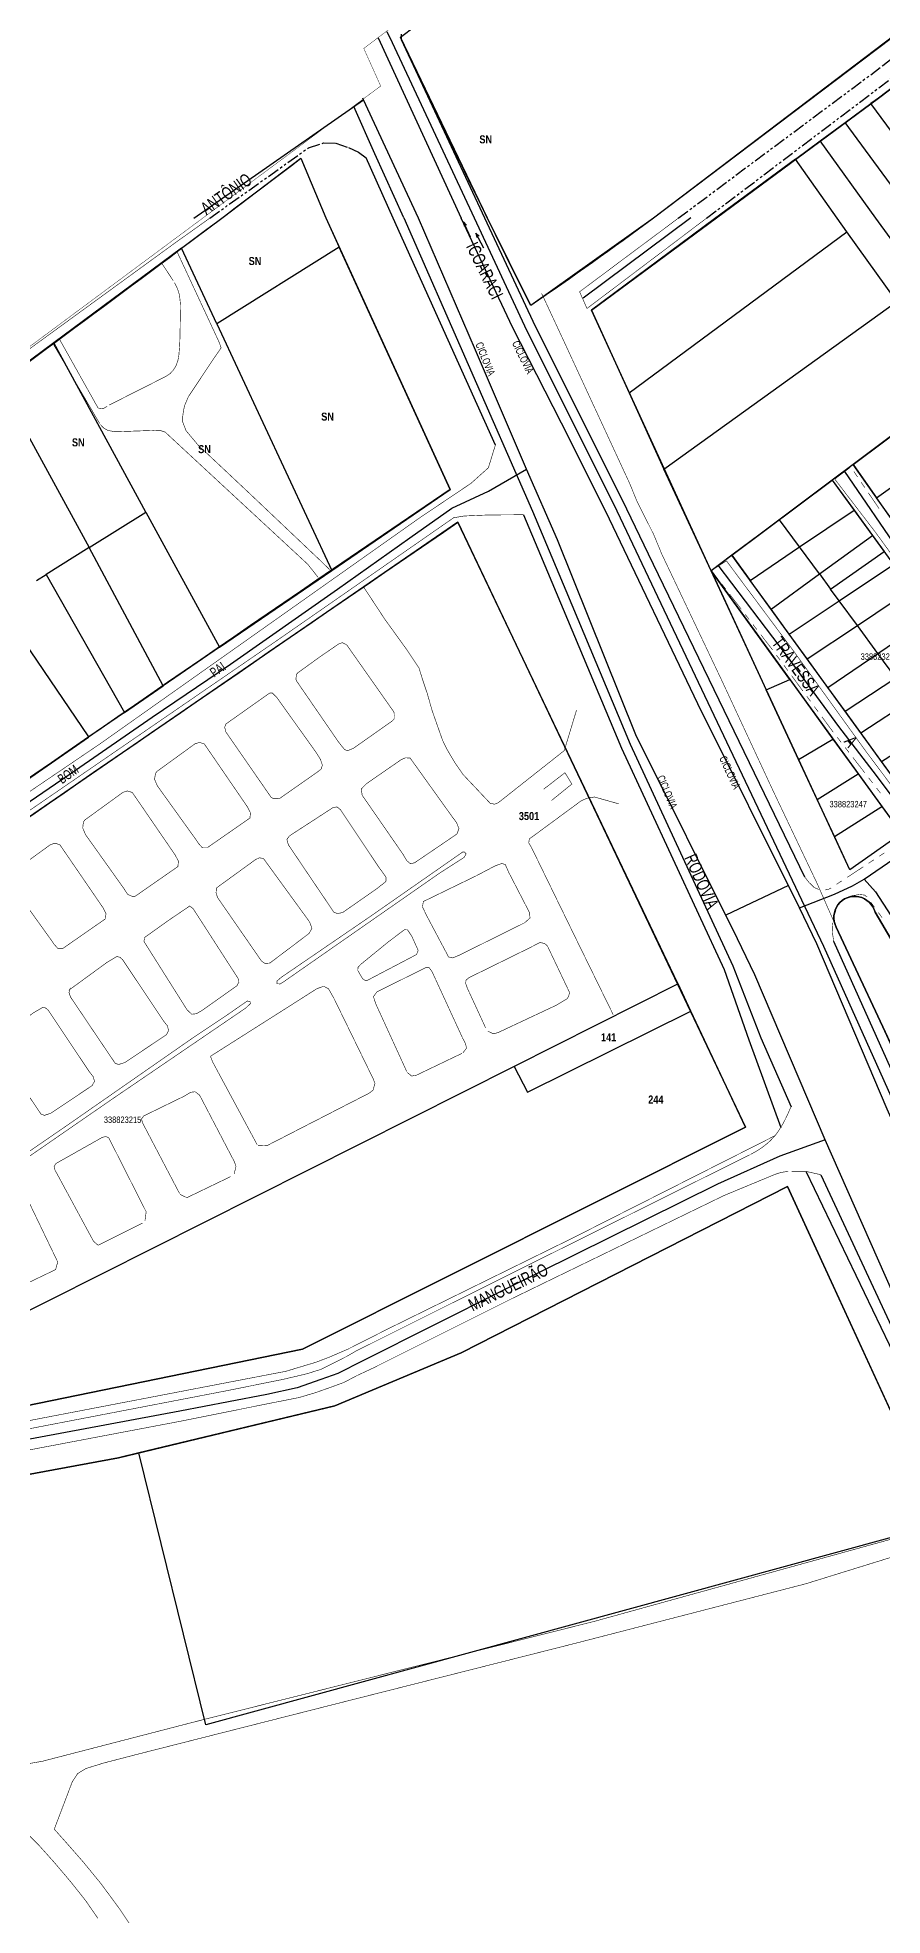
# Model space of a CAD drawing. Extents: x 204256 to 207861, y 4845615 to 4848347.
# Drawn here: x 206418 to 206682, y 4847430 to 4848017 of the extents above; entities that cross this region are included whole.
import ezdxf
from ezdxf.enums import TextEntityAlignment as Align

# ---------------------------------------------------------------- set-up
doc = ezdxf.new("R2010")
doc.units = 0
doc.header["$LTSCALE"] = 1.5
doc.header["$MEASUREMENT"] = 0
for name, pattern in [('PHANTOMX2', [5, 2.5, -0.5, 0.5, -0.5, 0.5, -0.5]), ('TRACO_05', [11, 7, -1, 0.5, -1, 0.5, -1]), ('TRACO_25', [8, 3, -1, 1, -1, 1, -1])]:
    doc.linetypes.add(name, pattern=pattern)
for name, color, linetype in [('CD-MALHA-LOTES', 40, 'CONTINUOUS'), ('CD_TXT_QUADRA', 7, 'CONTINUOUS'), ('HD-VALAS-DRENOS', 170, 'TRACO_05'), ('LM-LIM-SETOR-FISCAL', 7, 'CONTINUOUS'), ('RU-QUADRAS', 210, 'CONTINUOUS'), ('SV-EIXO-ROD-ESTR', 7, 'CONTINUOUS'), ('SV-EIXO-RUA-N-PAV', 6, 'CONTINUOUS'), ('SV-EST-MUNIC-PAV', 20, 'CONTINUOUS'), ('SV-RUA-NAO-PAV-S-GUIA-C-GUIA', 7, 'PHANTOMX2'), ('SV-RUA-PAVIM-S-GUIA-C-GUIA', 7, 'CONTINUOUS'), ('SV-TXT-MUNIC-PAV', 7, 'CONTINUOUS'), ('SV-TXT-RUA-N-PAV-S-GUIA-C-GUIA', 7, 'CONTINUOUS'), ('Th_NmrPort', 7, 'CONTINUOUS')]:
    doc.layers.add(name, color=color, linetype=linetype)
doc.styles.add('ARIAL', font='ARIAL.TTF')
doc.styles.get("Standard").update_dxf_attribs({"font": 'swisscbo.ttf'})
doc.linetypes.add('Limite', pattern='A,20,-3,[130,ltypeshp.shx,S=6.35,R=0,X=0,Y=0],-3,20', length=46)

# ---------------------------------------------------------------- blocks, each defined once
blk = doc.blocks.new('COD048', base_point=(205798.52355, 4849086.245283))
at = {"layer": 'SV-TXT-MUNIC-PAV'}
blk.add_line((205799.856884, 4849085.845283), (205801.190217, 4849086.245283), dxfattribs=at)
blk.add_lwpolyline([(205795.856884, 4849086.245283), (205801.190217, 4849086.245283), (205799.856884, 4849086.645283)], dxfattribs=at)

msp = doc.modelspace()

# ---------------------------------------------------------------- linework, layer by layer
at = {"layer": 'CD-MALHA-LOTES', "linetype": 'Continuous'}
for p, q in [((206803.15, 4848106.77), (206610.21, 4847960.25)), ((206558.32, 4847960.25), (206531.15, 4848016.8)), ((206475.29, 4847960.25), (206500, 4847978.95)), ((206500, 4847978.95), (206507.81, 4847960.3)), ((206462.72, 4847950.84), (206475.29, 4847960.25)), ((206507.81, 4847960.3), (206511.99, 4847951.18)), ((206571.84, 4847932.97), (206558.32, 4847960.25)), ((206610.21, 4847960.25), (206571.84, 4847932.97)), ((206462.72, 4847950.84), (206422.83, 4847921.3)), ((206473.76, 4847927.2), (206462.72, 4847950.84)), ((206511.99, 4847951.18), (206473.76, 4847927.2)), ((206473.76, 4847927.2), (206509.72, 4847850.18)), ((206451.54, 4847868.41), (206422.83, 4847921.3)), ((206407.26, 4847906.21), (206433.89, 4847857.35)), ((206433.89, 4847857.35), (206451.54, 4847868.41)), ((206451.54, 4847868.41), (206474.65, 4847826.17)), ((206433.89, 4847857.35), (206420.41, 4847848.9)), ((206456.99, 4847814.09), (206433.89, 4847857.35)), ((206417.39, 4847847.01), (206420.41, 4847848.9)), ((206420.41, 4847848.9), (206444.96, 4847805.85)), ((206474.65, 4847826.17), (206509.72, 4847850.18)), ((206433.77, 4847798.19), (206405.58, 4847839.61)), ((206474.65, 4847826.17), (206456.99, 4847814.09)), ((206444.96, 4847805.85), (206456.99, 4847814.09)), ((206444.96, 4847805.85), (206433.77, 4847798.19)), ((206617.9, 4847721.02), (206566.7, 4847695.26)), ((206621.88, 4847712.55), (206617.9, 4847721.02)), ((206570.8, 4847687.25), (206621.88, 4847712.55)), ((206566.7, 4847695.26), (206321.62, 4847571.99)), ((206566.7, 4847695.26), (206570.8, 4847687.25))]:
    msp.add_line(p, q, dxfattribs=at)
at = {"layer": 'CD-MALHA-LOTES'}
for points in [[(206686.1, 4848002.04), (206680.47, 4847997.75), (206678.16, 4847996.05)], [(206670.14, 4847990.15), (206678.16, 4847996.05)], [(206730.12, 4847925.82), (206704.6, 4847960.23), (206678.16, 4847996.05)], [(206662.31, 4847984.39), (206670.14, 4847990.15)], [(206721.52, 4847919.59), (206692.04, 4847960.23), (206670.14, 4847990.15)], [(206654.55, 4847978.68), (206662.31, 4847984.39)], [(206713.48, 4847913.75), (206679.7, 4847960.23), (206662.31, 4847984.39)], [(206654.55, 4847978.68), (206629.27, 4847960.08), (206590.81, 4847931.5), (206602.55, 4847905.69)], [(206670.62, 4847955.97), (206667.56, 4847960.23), (206654.55, 4847978.68)], [(206602.55, 4847905.69), (206670.62, 4847955.97)], [(206686.2, 4847934.22), (206670.62, 4847955.97)], [(206613.42, 4847881.79), (206686.2, 4847934.22)], [(206602.55, 4847905.69), (206613.42, 4847881.79)], [(206687.91, 4847894.71), (206672.6, 4847883.26)], [(206672.6, 4847883.26), (206666.07, 4847878.37)], [(206672.6, 4847883.26), (206679.89, 4847872.91)], [(206679.89, 4847872.91), (206695.57, 4847884.11)], [(206628.19, 4847850.03), (206613.42, 4847881.79)], [(206666.07, 4847878.37), (206649.6, 4847866.05)], [(206666.07, 4847878.37), (206672.89, 4847869)], [(206685.58, 4847864.83), (206679.89, 4847872.91)], [(206649.6, 4847866.05), (206634.73, 4847854.93)], [(206655.87, 4847857.52), (206649.6, 4847866.05)], [(206655.87, 4847857.52), (206672.89, 4847869)], [(206672.89, 4847869), (206678.6, 4847861.14)], [(206662.07, 4847849.09), (206678.6, 4847861.14)], [(206678.6, 4847861.14), (206682.28, 4847856.08)], [(206634.73, 4847854.93), (206628.19, 4847850.03)], [(206634.73, 4847854.93), (206640.41, 4847847.1)], [(206640.41, 4847847.1), (206655.87, 4847857.52)], [(206662.07, 4847849.09), (206655.87, 4847857.52)], [(206665.55, 4847844.35), (206682.28, 4847856.08)], [(206652.78, 4847816.11), (206628.19, 4847850.03)], [(206628.19, 4847850.03), (206645.45, 4847812.86)], [(206646.95, 4847838.07), (206640.41, 4847847.1)], [(206646.95, 4847838.07), (206662.07, 4847849.09)], [(206662.07, 4847849.09), (206665.55, 4847844.35)], [(206668.22, 4847840.72), (206685.19, 4847852.07)], [(206668.22, 4847840.72), (206665.55, 4847844.35)], [(206673.9, 4847833), (206690.85, 4847844.29)], [(206652.6, 4847830.28), (206646.95, 4847838.07)], [(206652.6, 4847830.28), (206668.22, 4847840.72)], [(206673.9, 4847833), (206668.22, 4847840.72)], [(206680.31, 4847824.27), (206697.13, 4847835.65)], [(206658.21, 4847822.55), (206652.6, 4847830.28)], [(206658.21, 4847822.55), (206673.9, 4847833)], [(206680.31, 4847824.27), (206673.9, 4847833)], [(206664.65, 4847813.67), (206680.31, 4847824.27)], [(206685.91, 4847816.66), (206680.31, 4847824.27)], [(206664.65, 4847813.67), (206658.21, 4847822.55)], [(206645.45, 4847812.86), (206652.78, 4847816.11)], [(206655.52, 4847791.17), (206645.45, 4847812.86)], [(206652.78, 4847816.11), (206666.26, 4847797.51)], [(206670.06, 4847806.22), (206664.65, 4847813.67)], [(206670.06, 4847806.22), (206685.91, 4847816.66)], [(206674.96, 4847799.46), (206670.06, 4847806.22)], [(206674.96, 4847799.46), (206690.94, 4847809.82)], [(206681.47, 4847790.49), (206697.55, 4847800.83)], [(206655.52, 4847791.17), (206666.26, 4847797.51)], [(206666.26, 4847797.51), (206674.15, 4847786.63)], [(206681.47, 4847790.49), (206674.96, 4847799.46)], [(206661.33, 4847778.64), (206655.52, 4847791.17)], [(206688.2, 4847781.2), (206681.47, 4847790.49)], [(206661.33, 4847778.64), (206674.15, 4847786.63)], [(206674.15, 4847786.63), (206681.52, 4847776.46)], [(206666.72, 4847767.05), (206661.33, 4847778.64)], [(206681.52, 4847776.46), (206687.68, 4847767.96), (206671.54, 4847756.65), (206666.72, 4847767.05)], [(206666.72, 4847767.05), (206681.52, 4847776.46)], [(206700.49, 4847552.48), (206652.06, 4847657.72), (206550.07, 4847605.81), (206510.64, 4847589.22), (206449.36, 4847574.52)], [(206449.36, 4847574.52), (206443.02, 4847573), (206301.35, 4847546.81), (206265.46, 4847540.8), (206262.34, 4847539.14), (206245.12, 4847536.24), (206214.83, 4847529.39), (206213.91, 4847527.65), (206193.99, 4847521.84), (206171.78, 4847513.54), (206168.42, 4847512.91), (206147.88, 4847503.37), (206129.62, 4847492.8), (206115.51, 4847483.46), (206090.82, 4847467.7)], [(206700.49, 4847552.48), (206470.34, 4847489.59), (206449.36, 4847574.52)]]:
    msp.add_lwpolyline(points, dxfattribs=at)
at = {"layer": 'CD-MALHA-LOTES', "linetype": 'Continuous'}
for points in [[(206509.72, 4847850.18), (206546.67, 4847875.47), (206511.99, 4847951.18)], [(206422.83, 4847921.3), (206405.78, 4847908.67), (206407.26, 4847906.21)], [(206617.9, 4847721.02), (206617.75, 4847721.33), (206549.11, 4847865.22), (206400.16, 4847762.91), (206257.91, 4847664.35), (206321.62, 4847571.99)], [(206401.33, 4847775.68), (206433.68, 4847798.13), (206433.77, 4847798.19)], [(206321.62, 4847571.99), (206322.64, 4847570.5), (206500.54, 4847606.87), (206638.98, 4847676.27), (206621.88, 4847712.55)]]:
    msp.add_lwpolyline(points, dxfattribs=at)
at = {"layer": 'CD-MALHA-LOTES'}
msp.add_lwpolyline([(206679.42, 4847743.39, 1.13321), (206667.32, 4847738.77), (206746.83, 4847568.85), (206771.91, 4847586.11)], format="xyb", close=True, dxfattribs=at)
at = {"layer": 'HD-VALAS-DRENOS', "const_width": 0.18}
for points in [[(206575.25, 4847936.74), (206581.57, 4847923.16), (206602.79, 4847877.3), (206604.98, 4847871.92), (206610.26, 4847861.42), (206612.76, 4847855.37)], [(206612.76, 4847855.37), (206631.78, 4847815.31), (206647.66, 4847781.15), (206661.34, 4847752.37), (206667.32, 4847738.77), (206708.99, 4847648.44), (206746.74, 4847567.82), (206755.09, 4847547.14), (206761.84, 4847532.7)]]:
    msp.add_lwpolyline(points, dxfattribs=at)
at = {"layer": 'LM-LIM-SETOR-FISCAL', "linetype": 'Limite', "ltscale": 0.1, "const_width": 0.13, "flags": 128}
msp.add_lwpolyline([(204255.91, 4845774.54), (204446.84, 4845974), (204535.1, 4846039.96), (204560.77, 4846069.41), (204570.54, 4846097.54), (204632.4, 4846153.82), (204654.94, 4846153.05), (205078.23, 4846433.21), (204983.84, 4846565.04), (204273.38, 4846554.21), (204347.03, 4846594.12), (204378.32, 4846626.2), (204398.13, 4846660.67), (204526.98, 4846971.03), (204438.64, 4847114.19), (204402.08, 4847237.98), (204373.18, 4847447.79), (204373.2, 4847552.6), (204365.79, 4847552.5), (205446.22, 4847576.17), (205460.3, 4847496.97), (205556.14, 4847515.7), (205660.88, 4847539.89), (205654.63, 4847591.47), (205807.66, 4847598.84), (205876.3, 4847605.11), (205880.92, 4847594.37), (205947.96, 4847607.22), (205959.47, 4847609.16), (205968.56, 4847603.73), (205972.79, 4847599.34), (206017.95, 4847599.66), (206211.07, 4847610.99), (206253.35, 4847609.47), (206274.49, 4847604.21), (206283.85, 4847619.28), (206186.17, 4847750.07), (206524.96, 4848001.52), (206519.68, 4848013.26), (206960.49, 4848346.74), (206966.87, 4848336.83), (206987.16, 4848307.84), (207005.71, 4848281.99), (207017.4, 4848267.11), (206974.73, 4848235.13), (206955.48, 4848219.86), (206950.26, 4848216.07), (206955.58, 4848209.27), (206959.42, 4848202.77), (206982.67, 4848172.12), (206995.35, 4848155.22), (207005.92, 4848142.54), (207020.41, 4848120.82), (207031.95, 4848105.77), (207060.87, 4848065.4), (207066.5, 4848058.01), (207069.11, 4848053.33), (207069.26, 4848049.8), (207069.37, 4848045.04), (207075.04, 4848034.33), (207087.01, 4848019.05), (207090.77, 4848014.03), (207100.06, 4848001.48), (207111.59, 4847986.15), (207126.09, 4847965.9), (207130.37, 4847960.22), (207134.22, 4847955.66), (207145.03, 4847940.16), (207159.13, 4847921.36), (207169.47, 4847906.92), (207186.34, 4847883.83), (207193.03, 4847885.67), (207202.51, 4847892.47), (207242.67, 4847921.29), (207248.23, 4847915.4), (207260.72, 4847896.98), (207285.87, 4847860.83), (207310.76, 4847826.26), (207315.6, 4847819.35), (207328.91, 4847799.72), (207333.8, 4847793.43), (207340.01, 4847785.42), (207350.49, 4847771.92), (207365.1, 4847750.55), (207367.63, 4847745.51), (207368.81, 4847743.14), (207390.62, 4847713.26), (207400.06, 4847698.96), (207410.24, 4847685.38), (207427.79, 4847661.69), (207431.06, 4847656.73), (207440.44, 4847642.51), (207457.67, 4847619.01), (207463.75, 4847610.71), (207498.88, 4847562.81), (207506.17, 4847553.18), (207511.91, 4847545.61), (207531.85, 4847519.47), (207540.14, 4847507.78), (207556.36, 4847486.66), (207571.87, 4847465.34), (207564.83, 4847458.43), (207551.89, 4847445.71), (207534.74, 4847428.33), (207518.94, 4847409.14), (207499.11, 4847384.81), (207498.17, 4847383.65), (207496.47, 4847381.56), (207486.15, 4847368.88), (207482.26, 4847364.11), (207477.47, 4847358.01), (207465.6, 4847339.64), (207465.56, 4847339.57), (207453.37, 4847317.61), (207438.93, 4847286.56), (207430.8, 4847269.09), (207410.93, 4847225.64), (207406.21, 4847217.15), (207396.71, 4847200.13), (207391.02, 4847192.25), (207379.11, 4847175.75), (207360.52, 4847152.72), (207355.52, 4847146.52), (207336.47, 4847121.03), (207323.47, 4847103.64), (207318.06, 4847094.89), (207310.15, 4847082.08), (207305.19, 4847073.38), (207304.65, 4847072.43), (207303.79, 4847070.78), (207287.7, 4847039.93), (207271.61, 4847010.96), (207261.28, 4846991.91), (207237.73, 4846950.07), (207236, 4846947.01), (207246.02, 4846928.73), (207251.02, 4846918.92), (207261.83, 4846899.5), (207265.63, 4846893.3), (207284.85, 4846863.07), (207289.66, 4846855.66), (207307.47, 4846827.84), (207314.88, 4846816.63), (207320.06, 4846808.15), (207332.53, 4846791.25), (207339.11, 4846782.58), (207345.12, 4846773.87), (207348.76, 4846768.8), (207357.76, 4846756.36), (207363.08, 4846749.04), (207366.95, 4846743.73), (207375.37, 4846734.54), (207383.22, 4846728.41), (207384.7, 4846727.73), (207392.17, 4846724.3), (207394.9, 4846723.05), (207402.49, 4846720.73), (207417.51, 4846716.14), (207437.03, 4846709.56), (207455.89, 4846703.64), (207460.62, 4846701.8), (207464.4, 4846700.29), (207467.39, 4846699.09), (207481.11, 4846693.55), (207488.13, 4846690.92), (207492.95, 4846689.16), (207510.17, 4846679.84), (207529.47, 4846668.22), (207543.72, 4846659.45), (207561.49, 4846646.95), (207570.84, 4846639.98), (207577.05, 4846635.29), (207586.86, 4846628.1), (207606.11, 4846612.63), (207623.66, 4846599.69), (207639.45, 4846588.94), (207662.08, 4846572.67), (207671.27, 4846565.58), (207685.28, 4846561.61), (207697.24, 4846558.13), (207709.78, 4846554.65), (207731.23, 4846549.14), (207735.6, 4846547.91), (207745.02, 4846545.25), (207762.81, 4846541.24), (207775.65, 4846538.39), (207787.75, 4846535.54), (207783.77, 4846513.63), (207781.5, 4846502.37), (207779.56, 4846492.81), (207778.5, 4846480), (207783.13, 4846476.08), (207788.36, 4846474.34), (207788.71, 4846474.22), (207798.97, 4846471.45), (207842.08, 4846460.36), (207844.37, 4846459.93), (207847.21, 4846459.39), (207851.95, 4846457.87), (207854.6, 4846457.02), (207858.96, 4846455.96), (207860.74, 4846451.34), (207859.67, 4846437.09), (207856.83, 4846420), (207854.33, 4846403.63), (207846.53, 4846396.15), (207836.81, 4846356.4), (207833.21, 4846341.98), (207827.16, 4846317.88), (207806.6, 4846238.03), (207795.3, 4846194.29), (207792.57, 4846183.36), (207787.76, 4846165.39), (207754.01, 4846025.3), (207739.36, 4845961), (207739.21, 4845960.34), (207737.77, 4845953.31), (207733.28, 4845938.2), (207726.95, 4845910.14), (207723, 4845891.36), (207741.21, 4845886.65), (207760.55, 4845879.79), (207773.24, 4845875.33), (207781.18, 4845873.09), (207785.9, 4845871.77), (207797.77, 4845868.36), (207799.24, 4845867.93), (207814.84, 4845863.98), (207831.48, 4845857.74), (207850.72, 4845850.88), (207842.01, 4845830.09), (207833.57, 4845800.72), (207825.14, 4845777.91), (207814.83, 4845746.81), (207813.3, 4845742.3), (207812.54, 4845740.05), (207809.34, 4845729.53), (207804.2, 4845714.63), (207791.7, 4845677.75), (207783.5, 4845679.57), (207766.81, 4845685.02), (207754.43, 4845688.82), (207739.64, 4845691.3), (207722.13, 4845693.94), (207717.1, 4845694.68), (207690.08, 4845700.62), (207680.08, 4845702.89), (207670.03, 4845704.98), (207667.81, 4845700.16), (207660.99, 4845676.98), (207660.54, 4845673.8), (207657.39, 4845659.57), (207656.59, 4845656.53), (207655.95, 4845653.98), (207650.56, 4845639.59), (207647.27, 4845633.02), (207644.17, 4845622.85), (207641.37, 4845615.1), (207618.1, 4845615.4), (207601.33, 4845615.86), (207592.93, 4845615.82), (207543.69, 4845617.43), (207493.78, 4845618.83), (207471.28, 4845620.61), (207442.67, 4845621.38), (207409.05, 4845621.45), (207395.8, 4845621.64), (207345.61, 4845622.76), (207297.34, 4845623.66), (207294.87, 4845656.58), (207289.29, 4845728.51), (207262.54, 4845726.7), (207256.04, 4845726.92), (207223.17, 4845727.38), (207195.16, 4845729.67), (207135.61, 4845730.44), (207094.04, 4845731.93), (207071.52, 4845732.83), (207036.85, 4845734.18), (207004.87, 4845734.18), (206995.29, 4845734.45), (206955.41, 4845735.22), (205304.22, 4845806.54), (205065.89, 4845798.29), (204762.24, 4845774.02), (204255.91, 4845774.54)], close=True, dxfattribs=at)
at = {"layer": 'RU-QUADRAS', "color": 6, "linetype": 'Continuous'}
for points in [[(206531.15, 4848016.8, -0.001715), (206829.14, 4848243.82), (206885.07, 4848168.06), (206610.21, 4847960.25, -0.010124), (206571.84, 4847932.97, -0.006114)], [(206257.91, 4847664.35, -0.002029), (206549.11, 4847865.22), (206638.98, 4847676.27), (206500.54, 4847606.87), (206322.64, 4847570.5)], [(206679.42, 4847743.39), (206771.91, 4847586.11), (206746.83, 4847568.85), (206667.32, 4847738.77, -1.133128)]]:
    msp.add_lwpolyline(points, format="xyb", close=True, dxfattribs=at)
for points in [[(206590.81, 4847931.5), (206680.47, 4847997.75), (206759.72, 4848057.78), (206941.01, 4848193.63), (206953.16, 4848203.12), (207005.34, 4848133.06), (206952.98, 4848093.7), (206930.87, 4848078.18), (206849.46, 4848017.58), (206825.37, 4847999.16), (206777.66, 4847961.13), (206747.83, 4847939.26), (206740.3, 4847933.19), (206708.75, 4847910.33), (206628.19, 4847850.03)], [(206672.6, 4847883.26), (206703.08, 4847906.06), (206763.86, 4847823.15), (206731.35, 4847799.8)], [(206634.73, 4847854.93), (206666.07, 4847878.37), (206726.01, 4847795.91), (206694.46, 4847772.57)], [(206628.19, 4847850.03), (206687.68, 4847767.96), (206671.54, 4847756.65)]]:
    msp.add_lwpolyline(points, close=True, dxfattribs=at)
msp.add_lwpolyline([(206405.78, 4847908.67, 0.004305), (206500, 4847978.95), (206507.81, 4847960.3), (206546.67, 4847875.47, 0.003272), (206380.78, 4847761.41)], format="xyb", dxfattribs=at)
msp.add_lwpolyline([(206052.37, 4847442.54), (206129.62, 4847492.8), (206147.88, 4847503.37), (206168.42, 4847512.91), (206171.78, 4847513.54), (206193.99, 4847521.84), (206213.91, 4847527.65), (206214.83, 4847529.39), (206245.12, 4847536.24), (206262.34, 4847539.14), (206265.46, 4847540.8), (206301.35, 4847546.81), (206443.02, 4847573), (206510.64, 4847589.22), (206550.07, 4847605.81), (206652.06, 4847657.72), (206724.99, 4847499.17), (206756.72, 4847431.73), (206776.95, 4847390.13), (206919.83, 4847081.46), (206986.84, 4846938.37)], dxfattribs=at)
at = {"layer": 'SV-EIXO-ROD-ESTR'}
for points in [[(206524.14, 4848016.53), (206550.12, 4847960.23)], [(206536.79, 4847960.23), (206519.56, 4847997.24), (206519.36, 4847997.68)], [(206955.45, 4847044.14), (206912.57, 4847135), (206892.56, 4847179.7), (206871.46, 4847226.83), (206850.59, 4847271.91), (206828.41, 4847318.14), (206805.33, 4847366.9), (206796.05, 4847388.46), (206779.48, 4847424.37), (206734.88, 4847516.85), (206724.7, 4847538.42), (206722.11, 4847543.93), (206717.1, 4847554.54), (206692.21, 4847608.24), (206663.82, 4847672.27), (206641.88, 4847723.83), (206636.48, 4847735.08), (206604.72, 4847798.86), (206580.23, 4847859.71), (206570.53, 4847881.86), (206554.61, 4847918.99), (206536.79, 4847960.23)], [(206955.45, 4847094.82), (206931.93, 4847144.66), (206911.92, 4847189.36), (206890.82, 4847236.49), (206869.95, 4847281.57), (206846.57, 4847330.22), (206824.69, 4847376.56), (206815.41, 4847398.12), (206794.45, 4847443.53), (206754.24, 4847526.51), (206744.06, 4847548.09), (206741.47, 4847553.59), (206736.46, 4847564.2), (206711.57, 4847617.91), (206683.18, 4847681.93), (206661.24, 4847733.49), (206655.84, 4847744.75), (206624.08, 4847808.52), (206596.44, 4847866.23), (206583.99, 4847891.27), (206566.19, 4847926.22), (206550.12, 4847960.23)], [(206652.35, 4847751.76), (206632.79, 4847742.49)], [(206663.82, 4847672.27), (206649.7, 4847667.19), (206630.22, 4847658.5), (206563.38, 4847625.34), (206519.43, 4847603.24), (206511.53, 4847599.29), (206506.27, 4847597.45), (206498.9, 4847594.82), (206489.42, 4847592.71), (206477.45, 4847590.47), (206462.19, 4847587.58), (206402.97, 4847576.53)]]:
    msp.add_lwpolyline(points, dxfattribs=at)
at = {"layer": 'SV-EIXO-RUA-N-PAV'}
for points in [[(206466.53, 4847960.23), (206519.56, 4847997.24)], [(206621.91, 4847960.33), (206588.27, 4847935.26)], [(206250.87, 4847665.82), (206264.86, 4847675.03), (206279.92, 4847685.94), (206300.69, 4847698.92), (206321.27, 4847712.62), (206341.84, 4847726.83), (206368.06, 4847745), (206396.88, 4847765.51), (206429.59, 4847787.84), (206453.6, 4847804.32), (206478.01, 4847820.94), (206511.5, 4847844.3), (206534.08, 4847860.4), (206547.19, 4847869.62), (206558.66, 4847874.91), (206570.53, 4847881.86)], [(206669.87, 4847881.15), (206687.68, 4847855.03), (206716.93, 4847814.99), (206731.81, 4847794.17)], [(206630.31, 4847851.87), (206651.64, 4847823.76), (206667.99, 4847801.43), (206679.75, 4847786.08), (206694.17, 4847766.88)], [(206655.84, 4847744.75), (206666.73, 4847749.04), (206672.36, 4847751.7), (206676.04, 4847753.73), (206685.26, 4847760.12)], [(206676.04, 4847753.73), (206679.52, 4847749.76), (206684.38, 4847742.39), (206689.81, 4847732.74), (206696.05, 4847722.05), (206701.36, 4847712.85), (206706.95, 4847703.53), (206711.57, 4847695.11), (206718.94, 4847682.75), (206724.29, 4847673.59), (206730.12, 4847663.43), (206735.39, 4847654.11), (206744.83, 4847637.3), (206752.44, 4847624.37), (206760.14, 4847611.08), (206765.73, 4847601.4), (206770.11, 4847593.87), (206776.43, 4847583.7)]]:
    msp.add_lwpolyline(points, dxfattribs=at)
at = {"layer": 'SV-EST-MUNIC-PAV'}
for points in [[(206526.92, 4848018.56), (206528.55, 4848015.08)], [(206557.54, 4847960.23), (206531.5, 4848015.93), (206531.42, 4848017.69)], [(206528.55, 4848015.08), (206554.16, 4847960.37)], [(206532.21, 4847960.37), (206523.12, 4847980.36), (206516.54, 4847995.14)], [(206528.89, 4847960.23), (206520.39, 4847979.13)], [(206560.8, 4847889.37), (206528.89, 4847960.23)], [(206532.21, 4847960.37), (206572.38, 4847868.75), (206582.78, 4847843.93), (206602.93, 4847795.9), (206635.03, 4847726.7), (206643.7, 4847704.13), (206653.17, 4847682.63)], [(206554.16, 4847960.37), (206570.66, 4847925.09), (206597.78, 4847870.82), (206663.35, 4847732.81), (206693.2, 4847666.29), (206714.8, 4847616.02), (206738.39, 4847565.05)], [(206657.45, 4847754.42), (206608.61, 4847855.32), (206600.47, 4847872.15), (206573.36, 4847926.39), (206557.54, 4847960.23)], [(206569.61, 4847867.59), (206574.9, 4847854.97), (206600.18, 4847794.69), (206632.24, 4847725.57), (206639.96, 4847703.58), (206649.95, 4847676.13)], [(206742.62, 4847565.07), (206740.02, 4847570.15), (206718, 4847617.43), (206696.41, 4847667.7), (206666.54, 4847734.24)], [(206707.37, 4847557.8), (206683.96, 4847608.31), (206657.9, 4847662.43)], [(206662.51, 4847661.42), (206686.69, 4847609.56), (206709.01, 4847561.45)]]:
    msp.add_lwpolyline(points, dxfattribs=at)
at = {"layer": 'SV-RUA-NAO-PAV-S-GUIA-C-GUIA'}
for points in [[(206626.76, 4847960.23), (206724.39, 4848034.07), (206825.47, 4848109.43), (206894.09, 4848161.06), (206903.34, 4848168.02), (206952.31, 4848204.88)], [(206617.94, 4847960.23), (206681.86, 4848007.9), (206706.38, 4848027.51), (206743.03, 4848055.88), (206849.57, 4848136.86), (206866.18, 4848149.37)], [(206471.55, 4847960.23), (206502.37, 4847982.2), (206507.1, 4847983.73), (206510.96, 4847983.66), (206514.91, 4847982.31), (206518.06, 4847980.89), (206520.39, 4847979.13)]]:
    msp.add_lwpolyline(points, dxfattribs=at)
at = {"layer": 'SV-RUA-NAO-PAV-S-GUIA-C-GUIA', "linetype": 'TRACO_25', "const_width": 0.18, "flags": 128}
for points in [[(206471.55, 4847960.23), (206461.05, 4847952.75), (206401.88, 4847909.68), (206323.97, 4847852.33), (206320.81, 4847850), (206252.32, 4847798.45), (206205.16, 4847762.09), (206195.94, 4847753.42), (206194.05, 4847749.82), (206193.81, 4847745.61), (206194.88, 4847741.36), (206198.26, 4847736.8), (206203.32, 4847730.81), (206210.9, 4847722.85), (206233.46, 4847696.22), (206249.02, 4847675.45), (206253.08, 4847672.26), (206256.33, 4847672.31), (206260.05, 4847674.17), (206267.86, 4847680.37), (206277.41, 4847687.14), (206288.66, 4847694.44), (206300.99, 4847702.11), (206318.67, 4847713.41), (206317.33, 4847716.16), (206297.48, 4847745.62), (206299.45, 4847746.96), (206319.22, 4847717.35), (206321.27, 4847715.06), (206404.69, 4847773.93), (206437.27, 4847796.02), (206519.83, 4847854.39), (206537.29, 4847866.73), (206553.13, 4847877.36), (206558.61, 4847882.27), (206560.8, 4847889.37)], [(206617.94, 4847960.23), (206587.12, 4847937.25), (206589.42, 4847932.02)], [(206589.42, 4847932.02), (206621.32, 4847956.11), (206626.76, 4847960.23)], [(206632.99, 4847853.19), (206653.95, 4847825.04), (206676.12, 4847794.29), (206693.98, 4847770.35), (206727.8, 4847795.34), (206703.49, 4847829.14), (206683.91, 4847856.12), (206679.52, 4847862.16), (206666.84, 4847878.72)], [(206301.2, 4847563.72), (206299.71, 4847568.71), (206298.44, 4847572.95), (206296.79, 4847575.89), (206294.68, 4847579.51), (206292.67, 4847582.89), (206289.79, 4847588.16), (206284.41, 4847598.51), (206283.14, 4847602.76), (206284.93, 4847609.81), (206285.99, 4847612.03), (206286.56, 4847617.26), (206286.28, 4847618.81), (206284.63, 4847622.19), (206269.76, 4847643.78), (206256.75, 4847661.73), (206256.11, 4847664.38), (206256.77, 4847666.8), (206269.69, 4847675.78), (206325.25, 4847712.48), (206397.61, 4847763.09), (206493.3, 4847828.81), (206530.27, 4847854.5), (206547.75, 4847866.65), (206551.04, 4847867.2), (206558.3, 4847867.51), (206565, 4847867.57), (206569.61, 4847867.59)], [(206648.05, 4847673.54), (206585, 4847641.66), (206527.55, 4847613.41), (206514.84, 4847606.98), (206508.82, 4847604.38), (206504.69, 4847602.81), (206495.33, 4847600), (206362.99, 4847574.58), (206301.2, 4847563.72)]]:
    msp.add_lwpolyline(points, dxfattribs=at)
at = {"layer": 'SV-RUA-NAO-PAV-S-GUIA-C-GUIA', "const_width": 0.18}
for points in [[(206666.84, 4847878.72), (206671.63, 4847882.34)], [(206672.82, 4847881.07), (206673.95, 4847879.42)], [(206675.07, 4847877.76), (206676.2, 4847876.11)], [(206677.32, 4847874.46), (206680.7, 4847869.5)], [(206628.92, 4847850.55), (206632.28, 4847852.73)], [(206632.28, 4847852.73), (206632.99, 4847853.19)], [(206630.3, 4847847.56), (206629.08, 4847849.15)], [(206632.74, 4847844.39), (206631.52, 4847845.98)], [(206637.63, 4847838.06), (206633.97, 4847842.81)], [(206640.07, 4847834.89), (206638.85, 4847836.47)], [(206642.51, 4847831.72), (206641.29, 4847833.3)], [(206647.39, 4847825.38), (206643.73, 4847830.13)], [(206649.77, 4847822.16), (206648.58, 4847823.77)], [(206652.14, 4847818.95), (206650.96, 4847820.55)], [(206656.89, 4847812.51), (206653.33, 4847817.34)], [(206659.27, 4847809.29), (206658.08, 4847810.9)], [(206661.64, 4847806.07), (206660.45, 4847807.68)], [(206665.97, 4847800.2), (206662.83, 4847804.46)], [(206666.4, 4847799.64), (206665.97, 4847800.2)], [(206668.85, 4847796.48), (206667.62, 4847798.06)], [(206671.3, 4847793.31), (206670.07, 4847794.89)], [(206676.2, 4847786.99), (206672.52, 4847791.73)], [(206678.64, 4847783.82), (206677.42, 4847785.41)], [(206681.09, 4847780.66), (206679.87, 4847782.24)], [(206677.4, 4847758.7), (206679.07, 4847759.8)], [(206680.74, 4847760.9), (206681.57, 4847761.45)], [(206681.57, 4847761.45), (206682.32, 4847761.94)], [(206657.45, 4847754.42), (206658.68, 4847752.84)], [(206658.68, 4847752.84), (206658.75, 4847752.76)], [(206658.75, 4847752.76), (206660.11, 4847751.44)], [(206667.36, 4847752.12), (206669.04, 4847753.21)], [(206670.71, 4847754.31), (206671.55, 4847754.85)], [(206671.55, 4847754.85), (206671.84, 4847755.04)], [(206671.84, 4847755.04), (206675.73, 4847757.6)], [(206660.11, 4847751.44), (206660.41, 4847751.15)], [(206660.41, 4847751.15), (206661.85, 4847750.5)], [(206663.83, 4847750.36), (206664.81, 4847750.56)], [(206664.81, 4847750.56), (206664.96, 4847750.6)], [(206664.96, 4847750.6), (206665.4, 4847750.84)], [(206665.4, 4847750.84), (206665.69, 4847751.02)], [(206668.41, 4847746.36), (206669.53, 4847747.23)], [(206671.21, 4847748.27), (206672.15, 4847748.54)], [(206672.15, 4847748.54), (206674.14, 4847748.88)], [(206674.14, 4847748.88), (206674.56, 4847748.96)], [(206674.56, 4847748.96), (206675.13, 4847748.89)], [(206675.13, 4847748.89), (206676.09, 4847748.79)], [(206676.09, 4847748.79), (206676.12, 4847748.77)], [(206676.12, 4847748.77), (206676.88, 4847748.2)], [(206676.88, 4847748.2), (206676.91, 4847748.16)], [(206666.61, 4847742.17), (206666.8, 4847742.88)], [(206666.8, 4847742.88), (206667.26, 4847744.06)], [(206668.12, 4847745.85), (206668.41, 4847746.36)], [(206678.09, 4847746.55), (206679.28, 4847744.94)], [(206680.46, 4847743.33), (206681.64, 4847741.72)], [(206666.09, 4847737.98), (206666.12, 4847739.21)], [(206666.13, 4847737.21), (206666.09, 4847737.98)], [(206666.12, 4847739.21), (206666.13, 4847739.48)], [(206666.13, 4847739.48), (206666.24, 4847740.2)], [(206666.18, 4847736.47), (206666.13, 4847737.21)], [(206666.22, 4847736.22), (206666.18, 4847736.47)], [(206666.54, 4847734.24), (206666.22, 4847736.22)]]:
    msp.add_lwpolyline(points, dxfattribs=at)
at = {"layer": 'SV-RUA-PAVIM-S-GUIA-C-GUIA', "const_width": 0.18}
for points in [[(206460.14, 4847940.73), (206456.44, 4847946.32)], [(206474.53, 4847921.4), (206461.28, 4847949.88)], [(206457.91, 4847910.84), (206459.16, 4847911.69), (206460.21, 4847912.81), (206461.01, 4847914.12), (206461.63, 4847915.86), (206461.89, 4847917.34), (206462.12, 4847920.11), (206462.2, 4847921.61), (206462.28, 4847924.6), (206462.32, 4847927.6), (206462.34, 4847929.1), (206462.4, 4847931.65), (206462.41, 4847933.16), (206462.14, 4847935.91), (206461.77, 4847937.37), (206461.22, 4847938.78), (206460.53, 4847940.12)], [(206437.16, 4847896.08), (206422.41, 4847921.31)], [(206424.41, 4847922.77), (206436.66, 4847900.93)], [(206473.13, 4847916.86), (206475.11, 4847919.71)], [(206475.11, 4847919.71), (206474.53, 4847921.4)], [(206464.91, 4847904.53), (206473.13, 4847916.86)], [(206440.13, 4847901.85), (206457.91, 4847910.84)], [(206436.66, 4847900.93), (206438.21, 4847900.71), (206439.52, 4847901.47)], [(206464.15, 4847893.83), (206463.1, 4847896.58), (206463.09, 4847898.16), (206463.29, 4847899.76), (206463.69, 4847901.7), (206464.85, 4847904.43)], [(206441.96, 4847893.51), (206439.75, 4847893.92), (206438.42, 4847894.68), (206437.36, 4847895.77)], [(206454.37, 4847893.95), (206441.96, 4847893.51)], [(206457.62, 4847893.41), (206456.06, 4847893.93), (206454.56, 4847893.95)], [(206467.93, 4847889.34), (206464.15, 4847893.83)], [(206499.95, 4847854.18), (206457.62, 4847893.41)], [(206483.72, 4847874.5), (206467.93, 4847889.34)], [(206505.1, 4847854.23), (206483.72, 4847874.5)], [(206502.15, 4847852.14), (206499.95, 4847854.18)], [(206506.22, 4847853.17), (206505.1, 4847854.23)], [(206509.01, 4847850.45), (206506.22, 4847853.17)], [(206505.4, 4847848.05), (206502.15, 4847852.14)], [(206552.61, 4847723), (206570.79, 4847731.94)], [(206570.79, 4847731.94), (206573.2, 4847733.17)], [(206573.2, 4847733.17), (206574.74, 4847733.94)], [(206574.74, 4847733.94), (206576.15, 4847733.66)], [(206576.15, 4847733.66), (206577.06, 4847732.88)], [(206577.06, 4847732.88), (206583.97, 4847718.36)], [(206523.78, 4847718.54), (206539.03, 4847726.1)], [(206539.03, 4847726.1), (206540.13, 4847726.07)], [(206540.13, 4847726.07), (206541.01, 4847724.86)], [(206541.01, 4847724.86), (206550.55, 4847704.11)], [(206496.97, 4847714.4), (206505.04, 4847719.54)], [(206505.04, 4847719.54), (206507.19, 4847720.28)], [(206507.19, 4847720.28), (206508.65, 4847719.5)], [(206508.65, 4847719.5), (206510.35, 4847716.52)], [(206522.71, 4847717.06), (206523.78, 4847718.54)], [(206551.52, 4847721.18), (206551.62, 4847722.2)], [(206552.05, 4847719.66), (206551.52, 4847721.18)], [(206551.62, 4847722.2), (206552.61, 4847723)], [(206557.75, 4847707.29), (206552.05, 4847719.66)], [(206583.97, 4847718.36), (206583.72, 4847717.23)], [(206473.12, 4847699.26), (206496.97, 4847714.4)], [(206510.35, 4847716.52), (206522.62, 4847691.38)], [(206523.39, 4847714.87), (206522.71, 4847717.06)], [(206533.09, 4847693.68), (206523.39, 4847714.87)], [(206579.62, 4847714.26), (206561.58, 4847705.79)], [(206583.23, 4847716.38), (206579.62, 4847714.26)], [(206583.72, 4847717.23), (206583.23, 4847716.38)], [(206561.58, 4847705.79), (206560.09, 4847705.44), (206558.42, 4847706.27)], [(206550.55, 4847704.11), (206551.43, 4847702.47)], [(206551.43, 4847702.47), (206551.79, 4847700.98), (206550.66, 4847699.49)], [(206471.76, 4847698.4), (206473.12, 4847699.26)], [(206472.51, 4847696.54), (206471.76, 4847698.4)], [(206486.37, 4847670.79), (206472.51, 4847696.54)], [(206550.35, 4847699.32), (206536.12, 4847692.5)], [(206522.62, 4847691.38), (206523.17, 4847689.95), (206522.58, 4847687.85), (206521.39, 4847686.9)], [(206536.12, 4847692.5), (206534.62, 4847692.24), (206533.25, 4847693.37)], [(206454.6, 4847681.57), (206463.54, 4847685.93)], [(206463.54, 4847685.93), (206465.58, 4847687.16)], [(206465.58, 4847687.16), (206466.98, 4847687.34)], [(206466.98, 4847687.34), (206468.39, 4847686.26)], [(206468.39, 4847686.26), (206479.3, 4847665.36)], [(206521.39, 4847686.9), (206489.62, 4847670.59)], [(206653.17, 4847682.63), (206651.95, 4847679.9), (206651.29, 4847678.55), (206650.58, 4847677.21), (206649.12, 4847674.87), (206648.22, 4847673.67), (206646.7, 4847672.03), (206645.57, 4847671.03), (206644.38, 4847670.1), (206643.13, 4847669.24), (206641.83, 4847668.46), (206640.51, 4847667.75)], [(206450.21, 4847678.8), (206450.95, 4847679.79)], [(206450.64, 4847677.44), (206450.21, 4847678.8)], [(206462.14, 4847655.51), (206450.64, 4847677.44)], [(206450.95, 4847679.79), (206454.6, 4847681.57)], [(206423.45, 4847664.89), (206437.93, 4847673.05)], [(206437.93, 4847673.05), (206439.04, 4847673.36)], [(206439.04, 4847673.36), (206439.98, 4847672.96)], [(206439.98, 4847672.96), (206451.69, 4847649.82)], [(206489.62, 4847670.59), (206486.66, 4847670.47)], [(206422.9, 4847663.9), (206423.45, 4847664.89)], [(206479.3, 4847665.36), (206479.75, 4847663.92), (206479.18, 4847661.67)], [(206640.24, 4847667.61), (206560.6, 4847627.98)], [(206423.27, 4847662.66), (206422.9, 4847663.9)], [(206423.82, 4847661.73), (206423.27, 4847662.66)], [(206435.24, 4847640.61), (206423.82, 4847661.73)], [(206478.13, 4847660.85), (206464.41, 4847654.24)], [(206632.19, 4847654.89), (206647.9, 4847661.41)], [(206647.9, 4847661.41), (206649.33, 4847661.91), (206650.8, 4847662.25), (206652.3, 4847662.43)], [(206653.36, 4847662.46), (206657.9, 4847662.43)], [(206657.9, 4847662.43), (206662.51, 4847661.42)], [(206412.9, 4847657.33), (206424.05, 4847634.15)], [(206464.41, 4847654.24), (206462.25, 4847655.29)], [(206566.04, 4847622.74), (206632.19, 4847654.89)], [(206451.69, 4847649.82), (206451.32, 4847647.04)], [(206450.58, 4847646.3), (206436.66, 4847639.37)], [(206436.66, 4847639.37), (206435.24, 4847640.61)], [(206423.39, 4847631.77), (206410.02, 4847625.34)], [(206424.05, 4847634.15), (206423.39, 4847631.77)], [(206560.6, 4847627.98), (206517.15, 4847606.27)], [(206522.64, 4847601.04), (206566.04, 4847622.74)], [(206517.15, 4847606.27), (206514.32, 4847604.64)], [(206506.23, 4847600.58), (206501.8, 4847599.2)], [(206509.87, 4847602.41), (206506.23, 4847600.58)], [(206514.32, 4847604.64), (206509.87, 4847602.41)], [(206517.53, 4847598.65), (206522.64, 4847601.04)], [(206494.47, 4847597.48), (206476.66, 4847593.89)], [(206501.8, 4847599.2), (206494.47, 4847597.48)], [(206504.6, 4847593.33), (206508.78, 4847594.8)], [(206508.78, 4847594.8), (206513.51, 4847596.53)], [(206513.51, 4847596.53), (206517.53, 4847598.65)], [(206476.66, 4847593.89), (206400.26, 4847579.18)], [(206462.89, 4847584.49), (206490.29, 4847589.99)], [(206490.29, 4847589.99), (206499.42, 4847591.79)], [(206499.42, 4847591.79), (206504.6, 4847593.33)], [(206403.76, 4847573.27), (206462.89, 4847584.49)], [(206591.71, 4847521.87), (206690.87, 4847549.32)], [(206693.41, 4847544.66), (206657.75, 4847533.61)], [(206657.75, 4847533.61), (206586.56, 4847515.22)], [(206467.08, 4847490.55), (206591.71, 4847521.87)], [(206586.56, 4847515.22), (206512.08, 4847496.38)], [(206512.08, 4847496.38), (206449.27, 4847480.44)], [(206419.17, 4847478.15), (206467.08, 4847490.55)], [(206412.39, 4847476.99), (206419.17, 4847478.15)], [(206438.36, 4847477.61), (206432.88, 4847475.91)], [(206449.27, 4847480.44), (206438.36, 4847477.61)], [(206428.59, 4847471.73), (206422.97, 4847456.95)], [(206430.29, 4847474.34), (206428.59, 4847471.73)], [(206432.88, 4847475.91), (206430.29, 4847474.34)], [(206411.79, 4847458.32), (206418.2, 4847451.9)], [(206422.97, 4847456.95), (206426.39, 4847453.14)], [(206418.2, 4847451.9), (206422.99, 4847446.56)], [(206426.39, 4847453.14), (206432.15, 4847446.56)], [(206422.99, 4847446.56), (206428.15, 4847440.47)], [(206432.15, 4847446.56), (206437.62, 4847439.87)], [(206428.15, 4847440.47), (206432.75, 4847434.68)], [(206437.62, 4847439.87), (206443.35, 4847432.09)], [(206432.75, 4847434.68), (206436.59, 4847429.12)], [(206443.35, 4847432.09), (206449.2, 4847423.35)]]:
    msp.add_lwpolyline(points, dxfattribs=at)
at = {"layer": 'SV-RUA-PAVIM-S-GUIA-C-GUIA', "linetype": 'Continuous', "const_width": 0.18, "flags": 128}
for points in [[(206586.17, 4847806.61), (206582.32, 4847793.91), (206561.71, 4847777.63), (206560.52, 4847777.16), (206559.16, 4847777.46), (206550.71, 4847786.43), (206548.2, 4847790.05), (206545.62, 4847794.38), (206544.28, 4847797.17), (206541.02, 4847806.44), (206539.53, 4847811.69), (206537.96, 4847816.38), (206536.95, 4847819.67), (206533.05, 4847825.53), (206526.29, 4847834.9), (206519.62, 4847845.03)], [(206575.91, 4847781.87), (206582.54, 4847786.99), (206584.7, 4847783.46), (206578.37, 4847778.34)], [(206599.36, 4847777.27), (206591.77, 4847779.41), (206589.42, 4847779.02), (206587.63, 4847778.24), (206572.65, 4847767.22), (206571.41, 4847766.33), (206571.23, 4847765.09), (206572.05, 4847763.7), (206586.86, 4847733.33), (206597.61, 4847711.42)]]:
    msp.add_lwpolyline(points, dxfattribs=at)
for points in [[(206505.96, 4847823.19), (206511.95, 4847827.3), (206513, 4847827.62), (206514.31, 4847826.99), (206528.86, 4847806.3), (206529.15, 4847805.79), (206529.19, 4847804.75), (206529.16, 4847803.81), (206528.61, 4847803.19), (206516.44, 4847794.62), (206514.57, 4847793.86), (206513.64, 4847794.27), (206511.85, 4847796.5), (206498.61, 4847815.75), (206498.47, 4847816.27), (206498.57, 4847817.03), (206498.72, 4847817.82), (206499.1, 4847818.23)], [(206504.79, 4847793.33), (206506.18, 4847791.09), (206506.74, 4847789.37), (206506.37, 4847788.13), (206505.04, 4847787.11), (206493.61, 4847779.11), (206493.35, 4847778.95), (206492.41, 4847778.89), (206491.45, 4847778.9), (206490.7, 4847779.36), (206476.59, 4847799.73), (206476.22, 4847801.22), (206476.59, 4847802.21), (206490.23, 4847811.86), (206491.08, 4847811.92), (206492.45, 4847810.59)], [(206455.21, 4847782.86), (206454.31, 4847784.91), (206454.48, 4847786.08), (206454.66, 4847786.86), (206455.08, 4847787.42), (206466.96, 4847796.04), (206468.35, 4847796.46), (206469.86, 4847795.98), (206483.29, 4847776.38), (206484.28, 4847774.49), (206484.1, 4847772.83), (206470.89, 4847763.65), (206469.2, 4847763.62), (206468.08, 4847764.86), (206467.24, 4847766.1)], [(206547.17, 4847773.43), (206548.65, 4847771.45), (206549.43, 4847769.51), (206548.77, 4847767.86), (206547.42, 4847766.92), (206535.54, 4847758.85), (206534.24, 4847758.58), (206533.06, 4847759.57), (206532.05, 4847761.36), (206519.18, 4847779.96), (206518.9, 4847781.91), (206520.47, 4847783.54), (206531.31, 4847791.04), (206532.7, 4847791.66), (206534.16, 4847791.59)], [(206432.7, 4847767.71), (206431.87, 4847769.75), (206431.99, 4847770.85), (206432.14, 4847771.72), (206432.58, 4847772.27), (206444.45, 4847780.88), (206445.84, 4847781.31), (206447.35, 4847780.83), (206460.79, 4847761.23), (206461.77, 4847759.34), (206461.6, 4847757.68), (206448.38, 4847748.49), (206447.88, 4847748.24), (206446.68, 4847748.59), (206445.9, 4847749.01), (206445.45, 4847749.69), (206444.66, 4847750.91)], [(206524.4, 4847757.47), (206525.83, 4847755.49), (206526.65, 4847754.35), (206526.58, 4847752.99), (206523.71, 4847750.74), (206513.12, 4847743.35), (206511.47, 4847742.97), (206510.31, 4847743.45), (206496.13, 4847764.46), (206495.64, 4847766.19), (206496.51, 4847767.3), (206509.98, 4847776.05), (206511.33, 4847776.33), (206512.39, 4847775.44)], [(206410.06, 4847751.38), (206409.31, 4847753.18), (206409.16, 4847753.72), (206409.33, 4847754.52), (206409.54, 4847755.43), (206409.94, 4847755.94), (206421.81, 4847764.55), (206423.21, 4847764.98), (206424.72, 4847764.5), (206438.15, 4847744.9), (206439.13, 4847743.01), (206438.96, 4847741.35), (206425.74, 4847732.16), (206424.05, 4847732.14), (206422.94, 4847733.38), (206422.1, 4847734.61)], [(206502.71, 4847740.44), (206503.49, 4847738.43), (206502.61, 4847736.81), (206490.35, 4847727.54), (206488.84, 4847727.41), (206487.73, 4847728.15), (206473.99, 4847748.01), (206473.52, 4847749.49), (206473.65, 4847751), (206485.87, 4847759.87), (206487.11, 4847760.44), (206488.36, 4847760.16)], [(206550.55, 4847762.2), (206551.15, 4847762.21), (206551.66, 4847761.67), (206551.03, 4847760.55), (206543.35, 4847755.62), (206512.17, 4847733.9), (206494.65, 4847721.69), (206493.56, 4847721.02), (206492.56, 4847721.05), (206492.54, 4847721.9), (206493.83, 4847723.03), (206521.55, 4847741.98)], [(206554.93, 4847754.85), (206560.83, 4847757.95), (206562.77, 4847758.63), (206563.88, 4847758.35), (206564.87, 4847756.06), (206571.48, 4847743.27), (206571.61, 4847741.62), (206569.98, 4847740.14), (206549.38, 4847729.93), (206547.49, 4847729.15), (206546.18, 4847729.43), (206539.21, 4847742.56), (206538.02, 4847745.1), (206538.29, 4847746.76)], [(206458.25, 4847740.57), (206465.28, 4847745.35), (206466.34, 4847744.56), (206480.42, 4847722.71), (206480.67, 4847721.59), (206480.05, 4847720.45), (206469.11, 4847712.7), (206467.43, 4847711.72), (206465.93, 4847711.55), (206464.46, 4847712.93), (206450.99, 4847734.29), (206451.22, 4847735.54)], [(206527.33, 4847734.14), (206531.19, 4847737.06), (206532.38, 4847737.94), (206533.34, 4847737.91), (206534.71, 4847735.87), (206536.68, 4847731.47), (206536.19, 4847730.24), (206535.07, 4847729.62), (206520.82, 4847722.15), (206520.07, 4847722.14), (206519.31, 4847722.63), (206517.82, 4847725.21), (206517.85, 4847726.17), (206518.74, 4847727.13)], [(206427.76, 4847719.22), (206439.58, 4847727.84), (206442.56, 4847729.59), (206443.46, 4847729.35), (206444.28, 4847728.66), (206457.21, 4847709.3), (206458.33, 4847707.92), (206458.7, 4847706.47), (206458.02, 4847705.15), (206445.05, 4847696.47), (206443.06, 4847695.84), (206442, 4847696.22), (206428.05, 4847716.92), (206427.57, 4847718.36), (206427.86, 4847719.37)], [(206477, 4847711.32), (206482.54, 4847715.17), (206483.33, 4847715.69), (206484.14, 4847715.5), (206484.25, 4847714.85), (206482.77, 4847713.47), (206441.33, 4847685.22), (206410.05, 4847663.61), (206400.93, 4847657.65), (206396.85, 4847656.08), (206395.71, 4847655.86), (206395.25, 4847656), (206395.04, 4847656.75), (206396.43, 4847657.47), (206401.46, 4847659.36), (206403.29, 4847660.54), (206427.5, 4847677.18), (206466.3, 4847704.18)], [(206404.59, 4847703.35), (206416.41, 4847711.96), (206419.39, 4847713.71), (206420.29, 4847713.48), (206421.1, 4847712.79), (206434.03, 4847693.43), (206435.16, 4847692.04), (206435.53, 4847690.59), (206434.85, 4847689.28), (206421.88, 4847680.6), (206419.89, 4847679.96), (206418.83, 4847680.35), (206404.88, 4847701.04), (206404.4, 4847702.49), (206404.69, 4847703.5)]]:
    msp.add_lwpolyline(points, close=True, dxfattribs=at)

# ---------------------------------------------------------------- block references
at = {"layer": 'SV-EST-MUNIC-PAV', "rotation": 117}
msp.add_blockref('COD048', (206555.93, 4847953.2), dxfattribs=at)
at = {"layer": 'SV-TXT-MUNIC-PAV', "rotation": 115}
msp.add_blockref('COD048', (206551.93, 4847956.73), dxfattribs=at)

# ---------------------------------------------------------------- texts
at = {"layer": 'CD_TXT_QUADRA', "linetype": 'Continuous', "style": 'ARIAL', "width": 0.7}
for s, p in [('338823257', (206680.78, 4847823.27)), ('338823247', (206671.04, 4847777.19)), ('338823215', (206444.31, 4847678.59))]:
    msp.add_text(s, height=2, dxfattribs=at).set_placement(p, align=Align.MIDDLE)
at = {"layer": 'SV-TXT-MUNIC-PAV', "style": 'ARIAL', "width": 0.7}
for s, height, rotation, p in [('ICOARACI', 4, 296, (206551.53, 4847951.48)), ('CICLOVIA', 2.4, 292, (206554.51, 4847920.92)), ('CICLOVIA', 2.4, 296, (206565.92, 4847921.22)), ('CICLOVIA', 2.4, 295, (206630.65, 4847791.52)), ('CICLOVIA', 2.4, 293, (206611.25, 4847785.56)), ('RODOVIA', 4, 294, (206619.77, 4847760.48)), ('MANGUEIRÃO', 4, 26, (206553.69, 4847618.62))]:
    msp.add_text(s, height=height, rotation=rotation, dxfattribs=at).set_placement(p)
at = {"layer": 'SV-TXT-RUA-N-PAV-S-GUIA-C-GUIA', "style": 'ARIAL', "width": 0.7}
for s, height, rotation, p in [('ANTÔNIO', 4, 35, (206470.53, 4847961.06)), ('TRAVESSA                A', 4, 306.16524, (206646.95, 4847827.56)), ('PASS.                                              DEUS                                             É                                                     BOM                                                               PAI', 3, 35, (206313.93, 4847705.32))]:
    msp.add_text(s, height=height, rotation=rotation, dxfattribs=at).set_placement(p)
at = {"layer": 'Th_NmrPort', "color": 1}
for s, p in [('SN', (206555.8, 4847984.86)), ('SN', (206483.7, 4847946.85)), ('SN', (206506.38, 4847898.24)), ('SN', (206428.49, 4847890.2)), ('SN', (206467.93, 4847888.08)), ('3501', (206568.13, 4847773.46)), ('141', (206593.78, 4847704.33)), ('244', (206608.55, 4847684.91))]:
    msp.add_text(s, height=2.5, dxfattribs=at).set_placement(p, align=Align.MIDDLE_LEFT)

doc.saveas('drawing.dxf')
